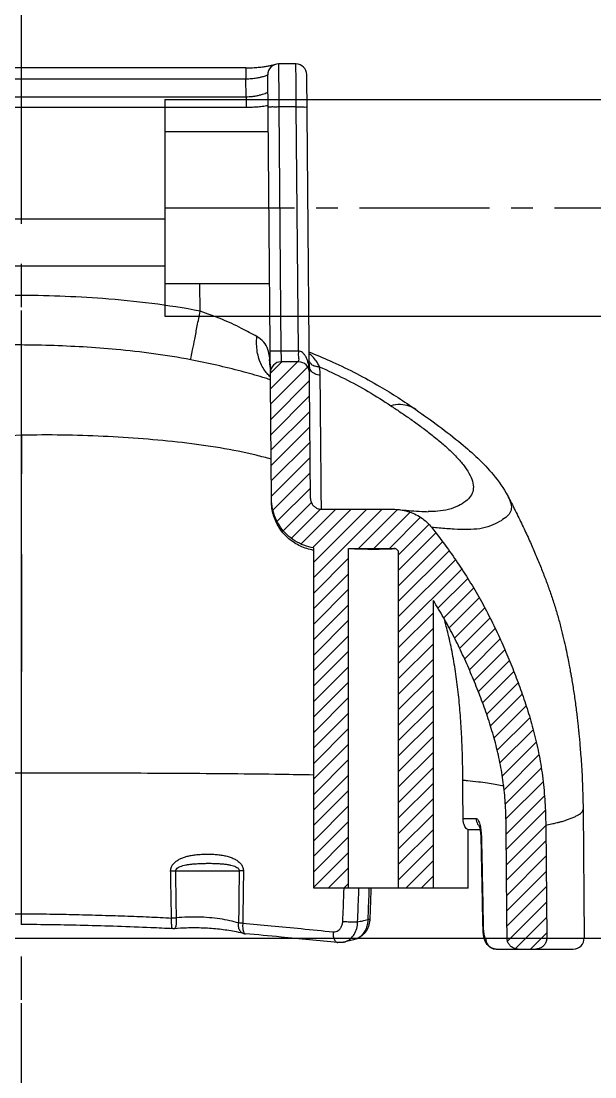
# Model space of a CAD drawing. Header units: millimetres. Extents: x 21466 to 22834, y -21631 to -20664.
# Drawn here: x 22160.05 to 22186.55, y -21374.57 to -21325.78 of the extents above; entities that cross this region are included whole.
import ezdxf

# ---------------------------------------------------------------- set-up
doc = ezdxf.new("R2010")
doc.units = ezdxf.units.MM
doc.header["$LTSCALE"] = 8
doc.linetypes.add('CENTER', pattern=[2, 1.25, -0.25, 0.25, -0.25])
doc.linetypes.add('CENTER2', pattern=[1.125, 0.75, -0.125, 0.125, -0.125])
for name, color, linetype in [('Cav-cor', 30, 'Continuous'), ('CL', 1, 'Continuous'), ('PIN', 5, 'Continuous'), ('PRODUCT', 1, 'Continuous')]:
    doc.layers.add(name, color=color, linetype=linetype)

# ---------------------------------------------------------------- blocks, each defined once
blk = doc.blocks.new('20160719.184345')
at = {"layer": 'CL', "color": 6, "linetype": 'CENTER'}
blk.add_line((-51.16, 2.49), (-3.533, 2.49), dxfattribs=at)
at = {"layer": 'PRODUCT'}
for p, q in [((-13.954, 28.45), (-8.009, 28.501)), ((-13.947, 28.45), (-13.954, 28.45)), ((-8.009, 26.767), (-8.009, 28.501)), ((-7.502, 24.442), (-7.502, 27.998)), ((-14.858, 24.798), (-16.474, 26.413)), ((-14.202, 24.857), (-15.858, 26.513)), ((-13.514, 24.884), (-15.232, 26.602)), ((-12.812, 24.897), (-14.576, 26.662)), ((-12.103, 24.904), (-13.901, 26.701)), ((-13.228, 26.725), (-8.009, 26.771)), ((-11.394, 24.91), (-13.209, 26.725)), ((-10.685, 24.916), (-12.5, 26.731)), ((-9.976, 24.922), (-11.791, 26.737)), ((-9.267, 24.929), (-11.082, 26.744)), ((-8.558, 24.935), (-10.373, 26.75)), ((-7.869, 24.962), (-9.664, 26.756)), ((-7.521, 25.329), (-8.955, 26.762)), ((-7.502, 26.025), (-8.246, 26.769)), ((-16.686, 24.48), (-18.193, 25.987)), ((-16.102, 24.611), (-17.635, 26.144)), ((-15.489, 24.714), (-17.058, 26.283)), ((-18.345, 23.994), (-19.801, 25.449)), ((-17.81, 24.173), (-19.278, 25.642)), ((-17.253, 24.332), (-18.739, 25.818)), ((-28.441, 24.969), (-28.436, 24.972)), ((-19.394, 23.611), (-20.831, 25.048)), ((-18.875, 23.808), (-20.32, 25.253)), ((-20.409, 23.196), (-21.831, 24.619)), ((-19.903, 23.406), (-21.333, 24.836)), ((-21.87, 22.512), (-23.266, 23.908)), ((-21.391, 22.748), (-22.8, 24.156)), ((-20.903, 22.975), (-22.317, 24.389)), ((-22.339, 22.265), (-23.731, 23.657)), ((-13.03, 23.121), (-13.03, 23.704)), ((-12.575, 23.758), (-12.57, 23.746)), ((-8.477, 23.84), (-8.471, 23.828)), ((-23.25, 21.746), (-24.627, 23.123)), ((-22.802, 22.013), (-24.181, 23.392)), ((-10.316, 23.143), (-13.03, 23.143)), ((-10.316, 23.143), (-10.316, 16.008)), ((-22.862, 19.927), (-25.491, 22.556)), ((-22.147, 19.927), (-25.061, 22.842)), ((-24.292, 19.927), (-26.325, 21.959)), ((-23.577, 19.927), (-25.91, 22.26)), ((-25.008, 19.927), (-26.731, 21.651)), ((-10.316, 21.535), (-23.603, 21.535)), ((-21.431, 19.927), (-23.039, 21.535)), ((-20.716, 19.927), (-22.324, 21.535)), ((-20.001, 19.927), (-21.609, 21.535)), ((-19.286, 19.927), (-20.894, 21.535)), ((-18.57, 19.927), (-20.178, 21.535)), ((-17.855, 19.927), (-19.463, 21.535)), ((-17.14, 19.927), (-18.748, 21.535)), ((-16.425, 19.927), (-18.033, 21.535)), ((-15.709, 19.927), (-17.317, 21.535)), ((-14.994, 19.927), (-16.602, 21.535)), ((-14.279, 19.927), (-15.887, 21.535)), ((-13.564, 19.927), (-15.172, 21.535)), ((-12.848, 19.927), (-14.456, 21.535)), ((-12.133, 19.927), (-13.741, 21.535)), ((-11.418, 19.927), (-13.026, 21.535)), ((-10.703, 19.927), (-12.311, 21.535)), ((-10.316, 20.256), (-11.595, 21.535)), ((-10.316, 20.971), (-10.88, 21.535)), ((-27.714, 21.316), (-27.714, 21.296)), ((-25.723, 19.927), (-27.125, 21.329)), ((-32.427, 20.732), (-32.428, 20.731)), ((-26.017, 19.506), (-27.453, 20.942)), ((-26.017, 18.79), (-27.686, 20.459)), ((-27.827, 16.362), (-27.827, 19.668)), ((-26.017, 18.075), (-27.812, 19.87)), ((-26.017, 17.616), (-26.017, 19.703)), ((-10.316, 19.927), (-25.875, 19.927)), ((-24.664, 16.008), (-27.827, 19.17)), ((-25.38, 16.008), (-27.827, 18.455)), ((-26.054, 15.967), (-27.827, 17.739)), ((-10.316, 17.616), (-26.017, 17.616)), ((-23.949, 16.008), (-25.557, 17.616)), ((-23.234, 16.008), (-24.842, 17.616)), ((-22.519, 16.008), (-24.127, 17.616)), ((-21.803, 16.008), (-23.411, 17.616)), ((-21.088, 16.008), (-22.696, 17.616)), ((-20.373, 16.008), (-21.981, 17.616)), ((-19.658, 16.008), (-21.266, 17.616)), ((-18.942, 16.008), (-20.55, 17.616)), ((-18.227, 16.008), (-19.835, 17.616)), ((-17.512, 16.008), (-19.12, 17.616)), ((-16.797, 16.008), (-18.405, 17.616)), ((-16.081, 16.008), (-17.689, 17.616)), ((-15.366, 16.008), (-16.974, 17.616)), ((-14.651, 16.008), (-16.259, 17.616)), ((-13.936, 16.008), (-15.544, 17.616)), ((-13.22, 16.008), (-14.828, 17.616)), ((-12.505, 16.008), (-14.113, 17.616)), ((-11.79, 16.008), (-13.398, 17.616)), ((-11.075, 16.008), (-12.683, 17.616)), ((-10.359, 16.008), (-11.967, 17.616)), ((-10.316, 16.68), (-11.252, 17.616)), ((-10.316, 17.395), (-10.537, 17.616)), ((-7.938, 17.887), (-7.938, 17.887)), ((-7.818, 17.384), (-7.818, 17.385)), ((-7.802, 17.119), (-7.802, 17.119)), ((-26.226, 15.424), (-27.827, 17.024)), ((-26.493, 14.975), (-27.834, 16.316)), ((-28.325, 15.859), (-47.908, 15.689)), ((-32.683, 14.012), (-34.395, 15.725)), ((-31.974, 14.019), (-33.767, 15.812)), ((-31.265, 14.025), (-33.058, 15.818)), ((-30.555, 14.031), (-32.349, 15.824)), ((-29.846, 14.037), (-31.64, 15.831)), ((-29.137, 14.043), (-30.931, 15.837)), ((-28.428, 14.049), (-30.222, 15.843)), ((-27.785, 14.121), (-29.513, 15.849)), ((-27.268, 14.32), (-28.804, 15.855)), ((-26.841, 14.608), (-28.136, 15.903)), ((-10.316, 16.008), (-26.043, 16.008)), ((-48.406, 15.186), (-48.406, 14.382)), ((-35.135, 15.298), (-46.413, 15.199)), ((-46.413, 15.199), (-46.413, 14.395)), ((-35.135, 15.298), (-35.135, 14.493)), ((-34.637, 15.306), (-34.637, 14.502)), ((-33.392, 14.006), (-34.637, 15.252)), ((-46.413, 14.395), (-35.135, 14.493)), ((-34.101, 14), (-34.637, 14.536)), ((-28.309, 14.051), (-47.899, 13.88)), ((-45.27, 13.902), (-45.27, 9.123)), ((-38.235, 13.964), (-38.235, 9.123)), ((-48.22, 12.876), (-47.717, 12.876)), ((-48.22, 12.876), (-48.22, -7.895)), ((-46.888, 12.883), (-47.717, 12.876)), ((-47.717, -7.895), (-47.717, 12.876)), ((-46.888, 12.883), (-46.403, 12.883)), ((-46.888, -7.902), (-46.888, 12.883)), ((-46.403, -7.902), (-46.403, 12.883)), ((-8.219, 12.767), (-8.219, 12.767)), ((-11.12, 9.633), (-11.12, 12.563)), ((-36.978, 10.759), (-38.235, 10.748)), ((-8.441, 9.57), (-8.44, 9.5)), ((-45.27, 9.123), (-38.235, 9.123)), ((-41.226, 9.123), (-41.226, -4.143)), ((-39.059, 9.123), (-39.059, -4.143)), ((-15.635, 2.49), (-8.634, 2.49))]:
    blk.add_line(p, q, dxfattribs=at)
for centre, start, end in [((-8.005, 27.999), 0, 90.5), ((-47.903, 15.186), 90.5, 180), ((-34.135, 15.306), 90.5, 180), ((-47.903, 14.382), 180, 270.5), ((-34.135, 14.502), 180, 270.5)]:
    blk.add_arc(centre, 0.502, start, end, dxfattribs=at)
for points, start_tangent, end_tangent in [([(-20.054, 27.911), (-19.758, 27.962), (-19.44, 28.012), (-19.11, 28.061), (-18.775, 28.107), (-18.453, 28.147), (-18.156, 28.182), (-17.891, 28.212), (-17.668, 28.235), (-17.486, 28.253), (-17.234, 28.278), (-16.903, 28.307), (-16.509, 28.339), (-16.061, 28.371), (-15.558, 28.401), (-14.998, 28.426), (-14.379, 28.444), (-13.954, 28.45)], (0.984682, 0.174359), (0.99996, 0.008968)), ([(-13.705, 28.236), (-13.734, 28.283), (-13.805, 28.376), (-13.873, 28.43), (-13.947, 28.45)], (-0.504109, 0.86364), (-0.999619, 0.027585)), ([(-28.435, 24.972), (-28.278, 25.054), (-27.592, 25.402), (-26.926, 25.723), (-26.289, 26.015), (-25.689, 26.275), (-25.122, 26.508), (-24.569, 26.723), (-24.014, 26.923), (-23.453, 27.11), (-22.896, 27.278), (-22.352, 27.427), (-21.836, 27.553), (-21.369, 27.658), (-20.957, 27.743), (-20.609, 27.81)], (0.885117, 0.465369), (0.982884, 0.184227)), ([(-20.609, 27.81), (-20.332, 27.861)], (0.982884, 0.184227), (0.983991, 0.178216)), ([(-20.332, 27.861), (-20.139, 27.895), (-20.076, 27.906)], (0.983991, 0.178216), (0.985316, 0.170743)), ([(-20.233, 27.879), (-20.054, 27.911)], (0.983762, 0.17948), (0.984682, 0.174359)), ([(-13.43, 27.571), (-13.467, 27.685), (-13.601, 28.031), (-13.669, 28.171), (-13.705, 28.236)], (-0.29354, 0.955947), (-0.504113, 0.863637)), ([(-13.361, 27.326), (-13.378, 27.391), (-13.43, 27.571)], (-0.250315, 0.968165), (-0.293538, 0.955947)), ([(-13.311, 27.12), (-13.344, 27.258), (-13.361, 27.326)], (-0.223728, 0.974652), (-0.250315, 0.968164)), ([(-13.228, 26.723), (-13.283, 26.995), (-13.311, 27.12)], (-0.190129, 0.981759), (-0.223729, 0.974651)), ([(-26.981, 21.462), (-26.165, 22.08), (-25.349, 22.655), (-24.521, 23.192), (-23.671, 23.692), (-22.794, 24.159), (-21.896, 24.59), (-21.004, 24.979), (-20.137, 25.326), (-19.275, 25.643), (-18.389, 25.933), (-17.453, 26.195), (-16.44, 26.421), (-15.37, 26.59), (-14.285, 26.688), (-13.23, 26.724)], (0.787021, 0.616926), (0.999961, 0.008882)), ([(-8.009, 26.77), (-7.854, 26.747), (-7.713, 26.676), (-7.6, 26.564), (-7.527, 26.421), (-7.502, 26.262)], (0.999961, 0.008825), (0, -1)), ([(-7.502, 25.448), (-7.527, 25.291), (-7.598, 25.15), (-7.708, 25.038), (-7.847, 24.965), (-8, 24.94)], (0, -1), (-0.999961, -0.008828)), ([(-32.427, 20.732), (-30.865, 22.817), (-29.427, 24.296), (-28.441, 24.969)], (0.577603, 0.816318), (0.884335, 0.466853)), ([(-28.435, 24.971), (-28.268, 25.052), (-27.916, 25.14), (-27.656, 25.073), (-27.451, 24.881), (-27.251, 24.584), (-27.055, 24.18), (-26.927, 23.677), (-26.887, 23.121), (-26.904, 22.496), (-26.952, 21.806), (-26.982, 21.451)], (0.885842, 0.463987), (-0.085651, -0.996325)), ([(-13.207, 24.895), (-14.142, 24.863), (-15.077, 24.779), (-16.004, 24.633), (-16.915, 24.428), (-17.806, 24.175), (-18.677, 23.883), (-19.531, 23.56), (-20.374, 23.212), (-21.206, 22.839), (-22.022, 22.437), (-22.82, 22.004), (-23.603, 21.535)], (-0.99996, -0.00896), (-0.847368, -0.531006)), ([(-8, 24.94), (-10.602, 24.917), (-13.204, 24.894)], (-0.999961, -0.008828), (-0.999961, -0.008828)), ([(-8, 23.951), (-8, 24.672), (-8, 24.94)], (0.000041, 1), (0.000023, 1)), ([(-15.31, 22.897), (-15.291, 23.109), (-15.235, 23.615), (-15.179, 24.03), (-15.121, 24.386), (-15.063, 24.702), (-15.047, 24.782)], (0.083595, 0.9965), (0.20236, 0.979311)), ([(-7.502, 24.442), (-7.537, 24.253), (-7.645, 24.081), (-7.794, 23.965)], (0.000116, -1), (-0.873085, -0.487568)), ([(-7.565, 24.205), (-7.502, 24.442)], (0.489961, 0.871744), (0.001402, 0.999999)), ([(-8.231, 23.86), (-8.128, 23.879), (-8.054, 23.903), (-8.013, 23.928), (-8, 23.951)], (0.98958, 0.143984), (0.000552, 1)), ([(-8, 23.952), (-7.751, 24.019), (-7.574, 24.19)], (0.999964, 0.008531), (0.522382, 0.852712)), ([(-7.794, 23.965), (-7.956, 23.898), (-7.986, 23.889)], (-0.873085, -0.487568), (-0.964626, -0.263623)), ([(-7.574, 24.19), (-7.569, 24.198), (-7.565, 24.205)], (0.522382, 0.852712), (0.489961, 0.871744)), ([(-13.528, 23.514), (-13.516, 23.551), (-13.48, 23.59), (-13.415, 23.627), (-13.322, 23.662), (-13.205, 23.693), (-13.065, 23.719), (-12.909, 23.739)], (0.00011, 1), (0.994864, 0.101221)), ([(-13.528, 23.514), (-13.278, 23.58)], (0.999964, 0.008435), (0.871211, 0.490908)), ([(-13.528, 22.906), (-13.528, 23.113), (-13.528, 23.317), (-13.528, 23.514)], (-0.000001, 1), (0.000003, 1)), ([(-13.278, 23.58), (-13.178, 23.654)], (0.871211, 0.490908), (0.722152, 0.691734)), ([(-12.764, 23.737), (-12.949, 23.718), (-13.092, 23.693), (-13.181, 23.67), (-13.201, 23.662)], (-0.997656, -0.068433), (-0.944484, -0.328559)), ([(-12.909, 23.739), (-12.743, 23.752)], (0.994864, 0.101221), (0.998294, 0.058394)), ([(-12.57, 23.746), (-12.764, 23.737)], (-0.999768, -0.021542), (-0.997656, -0.068433)), ([(-12.743, 23.752), (-12.575, 23.758)], (0.998294, 0.058394), (0.999798, 0.020123)), ([(-12.575, 23.758), (-11.211, 23.786), (-9.845, 23.813), (-8.477, 23.84)], (0.999797, 0.020128), (0.999803, 0.019868)), ([(-8.471, 23.828), (-9.8, 23.802), (-11.293, 23.771), (-12.57, 23.746)], (-0.9998, -0.020009), (-0.999794, -0.020282)), ([(-8.477, 23.84), (-8.352, 23.846)], (0.999803, 0.019858), (0.997048, 0.076778)), ([(-8.355, 23.833), (-8.471, 23.828)], (-0.99804, -0.062587), (-0.999798, -0.020095)), ([(-8.136, 23.857), (-8.355, 23.833)], (-0.987074, -0.160263), (-0.99804, -0.062587)), ([(-8.352, 23.846), (-8.231, 23.86)], (0.997048, 0.076778), (0.98958, 0.143984)), ([(-7.986, 23.889), (-8.136, 23.857)], (-0.964626, -0.263623), (-0.987074, -0.160263)), ([(-32.609, 19.57), (-32.325, 19.992), (-32.021, 20.435), (-31.695, 20.892), (-31.346, 21.357), (-30.976, 21.816), (-30.588, 22.255), (-30.186, 22.654), (-29.781, 22.989), (-29.387, 23.233), (-29.023, 23.364), (-28.705, 23.37), (-28.435, 23.256), (-28.199, 23.029), (-27.982, 22.688), (-27.817, 22.241), (-27.732, 21.739), (-27.714, 21.316)], (0.556786, 0.830656), (-0.000225, -1)), ([(-13.03, 23.121), (-13.05, 23.078), (-13.113, 23.023), (-13.217, 22.967), (-13.36, 22.923), (-13.528, 22.906)], (0.000071, -1), (-0.999988, -0.004952)), ([(-15.31, 22.897), (-16.319, 22.881), (-17.313, 22.844), (-18.292, 22.782), (-19.256, 22.694), (-20.206, 22.574), (-21.138, 22.419), (-22.05, 22.224), (-22.775, 22.033)], (-0.999987, -0.005012), (-0.960701, -0.277586)), ([(-13.528, 22.906), (-14.419, 22.902), (-15.31, 22.897)], (-0.999988, -0.004951), (-0.999987, -0.005007)), ([(-27.827, 19.668), (-27.802, 20.014), (-27.728, 20.348), (-27.607, 20.667), (-27.441, 20.963), (-27.231, 21.231), (-26.981, 21.462)], (0, 1), (0.787021, 0.616926)), ([(-27.815, 19.902), (-27.802, 20.03), (-27.723, 21.001), (-27.713, 21.295)], (0.099826, 0.995005), (0.003905, 0.999992)), ([(-35.047, 15.906), (-34.625, 16.892), (-33.504, 19.059), (-32.428, 20.731)], (0.373254, 0.927729), (0.577278, 0.816547)), ([(-32.428, 20.731), (-32.586, 20.424), (-32.66, 20.012), (-32.609, 19.57)], (-0.576355, -0.817199), (0.244553, -0.969636)), ([(-34.405, 16.27), (-33.863, 17.424), (-33.261, 18.53), (-32.609, 19.57)], (0.398611, 0.91712), (0.556747, 0.830682)), ([(-25.931, 19.883), (-25.975, 19.835), (-26.005, 19.773), (-26.016, 19.703)], (-0.785489, -0.618875), (0, -1)), ([(-25.994, 19.794), (-25.988, 19.696)], (0.076361, -0.99708), (0.048821, -0.998808)), ([(-25.988, 19.696), (-25.979, 19.441), (-25.973, 19.122), (-25.971, 18.771)], (0.048821, -0.998808), (0, -1)), ([(-25.875, 19.927), (-25.903, 19.905), (-25.931, 19.883)], (-0.786837, -0.617161), (-0.785489, -0.618875)), ([(-25.971, 18.771), (-25.973, 18.415), (-25.979, 18.091), (-25.989, 17.837), (-26.002, 17.672), (-26.017, 17.616)], (0, -1), (-0.997734, -0.067282)), ([(-10.321, 18.652), (-10.053, 18.642), (-8.878, 18.596)], (0.99925, -0.03871), (0.999246, -0.038818)), ([(-10.316, 18.56), (-10.101, 18.552), (-8.871, 18.504)], (0.999251, -0.03871), (0.999246, -0.038818)), ([(-8.88, 18.587), (-8.875, 18.585), (-8.871, 18.504)], (0.966436, -0.256907), (0.011931, -0.999929)), ([(-8.878, 18.596), (-8.774, 18.587)], (0.999252, -0.038671), (0.991185, -0.132489)), ([(-8.774, 18.587), (-8.477, 18.504), (-8.224, 18.343), (-8.037, 18.121), (-7.938, 17.887)], (0.991185, -0.132489), (0.251709, -0.967803)), ([(-8.757, 18.036), (-10.023, 18.085), (-10.316, 18.097)], (-0.999245, 0.038861), (-0.999249, 0.038738)), ([(-8.871, 18.504), (-8.669, 18.488)], (0.999994, 0.003326), (0.985934, -0.167133)), ([(-8.757, 18.036), (-8.812, 18.27), (-8.871, 18.504)], (-0.215955, 0.976403), (-0.256278, 0.966603)), ([(-8.669, 18.488), (-8.459, 18.431), (-8.26, 18.327), (-8.094, 18.18), (-7.997, 18.039)], (0.985934, -0.167133), (0.466778, -0.884374)), ([(-8.779, 17.352), (-8.767, 17.593), (-8.759, 17.842), (-8.757, 18.036)], (0.062091, 0.998071), (-0.011802, 0.99993)), ([(-7.818, 17.385), (-7.865, 17.526), (-7.984, 17.711), (-8.179, 17.876), (-8.446, 17.993), (-8.757, 18.036)], (-0.212356, 0.977192), (-0.999993, 0.003763)), ([(-7.997, 18.039), (-7.979, 18.003), (-7.938, 17.887)], (0.466778, -0.884374), (0.252197, -0.967676)), ([(-7.938, 17.887), (-7.913, 17.788), (-7.849, 17.523), (-7.818, 17.385)], (0.251973, -0.967734), (0.212064, -0.977256)), ([(-8.779, 17.352), (-10.045, 17.399), (-10.324, 17.41)], (-0.999287, 0.037762), (-0.999291, 0.03764)), ([(-8.298, 16.903), (-8.301, 16.99), (-8.329, 17.083), (-8.389, 17.177), (-8.487, 17.262), (-8.622, 17.325), (-8.779, 17.352)], (0.096875, 0.995297), (-0.999306, 0.03724)), ([(-8.298, 16.903), (-8.093, 16.913), (-7.924, 16.968), (-7.823, 17.057), (-7.803, 17.119)], (0.997932, -0.064284), (0.109489, 0.993988)), ([(-7.802, 17.119), (-8.057, 14.498), (-8.206, 12.847)], (-0.094406, -0.995534), (-0.084734, -0.996404)), ([(-7.818, 17.384), (-7.799, 17.179), (-7.802, 17.119)], (0.210947, -0.977498), (-0.094959, -0.995481)), ([(-8.702, 12.728), (-8.581, 14.046), (-8.445, 15.434), (-8.298, 16.903)], (0.086653, 0.996239), (0.096911, 0.995293)), ([(-34.405, 16.27), (-34.688, 16.116), (-34.717, 16.095)], (-0.924646, -0.380827), (-0.800759, -0.598987)), ([(-34.405, 16.27), (-34.429, 16.073), (-34.518, 15.907), (-34.524, 15.901)], (0.053583, -0.998563), (-0.662211, -0.749317)), ([(-34.024, 16.308), (-34.211, 16.298), (-34.405, 16.27)], (-0.999963, -0.008608), (-0.982688, -0.185268)), ([(-34.024, 16.308), (-34.081, 16.058), (-34.238, 15.875)], (0.002242, -0.999997), (-0.830818, -0.556544)), ([(-28.078, 16.36), (-28.332, 16.358), (-28.684, 16.354), (-29.279, 16.349), (-30.31, 16.34), (-31.934, 16.326), (-34.024, 16.308)], (-0.999962, -0.008706), (-0.999963, -0.008576)), ([(-28.325, 15.859), (-28.171, 15.885), (-28.032, 15.957), (-27.921, 16.068), (-27.851, 16.208), (-27.827, 16.362)], (0.999962, 0.008727), (0, 1)), ([(-27.858, 16.362), (-28.078, 16.36)], (-0.999962, -0.008696), (-0.999962, -0.008706)), ([(-27.827, 16.362), (-27.858, 16.362)], (-0.999962, -0.008697), (-0.999962, -0.008696)), ([(-46.413, 15.199), (-46.415, 15.391), (-46.415, 15.554), (-46.415, 15.663), (-46.413, 15.702)], (-0.008726, 0.999962), (0.999962, 0.008727)), ([(-34.349, 15.796), (-34.538, 15.764), (-34.704, 15.716), (-34.848, 15.654), (-34.97, 15.578), (-35.062, 15.489), (-35.118, 15.394), (-35.135, 15.298)], (-0.993276, -0.115768), (0.007553, -0.999971)), ([(-35.086, 15.807), (-35.047, 15.906)], (0.369226, 0.92934), (0.373254, 0.927729)), ([(-34.717, 16.095), (-34.943, 15.882), (-35.003, 15.806)], (-0.800759, -0.598987), (-0.599277, -0.800542)), ([(-34.524, 15.901), (-34.654, 15.803)], (-0.662211, -0.749317), (-0.908843, -0.417137)), ([(-34.238, 15.875), (-34.453, 15.806)], (-0.830818, -0.556544), (-0.999962, -0.008736)), ([(-34.139, 15.809), (-34.349, 15.796)], (-0.999961, -0.008822), (-0.993276, -0.115768)), ([(-26.043, 16.008), (-26.16, 15.558), (-26.365, 15.141), (-26.649, 14.773), (-27.001, 14.469), (-27.406, 14.242), (-27.849, 14.101), (-28.309, 14.051)], (-0.153392, -0.988165), (-0.999962, -0.008727)), ([(-25.949, 15.918), (-26.153, 15.322), (-26.512, 14.803), (-26.997, 14.4), (-27.573, 14.143), (-28.197, 14.051)], (-0.192206, -0.981355), (-0.999962, -0.008727)), ([(-25.935, 15.997), (-25.949, 15.918)], (-0.158024, -0.987435), (-0.192206, -0.981355)), ([(-15.544, 16.008), (-15.568, 14.497), (-15.595, 12.217), (-15.614, 9.855), (-15.625, 7.413), (-15.632, 4.915), (-15.635, 2.49)], (-0.017334, -0.99985), (0, -1)), ([(-46.413, 15.199), (-46.759, 15.197), (-47.131, 15.194), (-47.505, 15.192), (-47.839, 15.19), (-48.105, 15.188), (-48.285, 15.187), (-48.38, 15.186), (-48.406, 15.186)], (-0.999979, -0.006545), (-0.999979, -0.006545)), ([(-35.135, 15.298), (-34.886, 15.3), (-34.704, 15.303), (-34.637, 15.306)], (0.999939, 0.011076), (0, 1)), ([(-48.406, 14.382), (-48.384, 14.382), (-48.307, 14.383), (-48.163, 14.384), (-47.95, 14.385), (-47.677, 14.387), (-47.361, 14.389), (-47.028, 14.391), (-46.704, 14.393), (-46.413, 14.395)], (0.999979, 0.006545), (0.999979, 0.006544)), ([(-48.22, 12.876), (-48.22, 12.954), (-48.224, 13.105), (-48.231, 13.249), (-48.241, 13.385), (-48.254, 13.511), (-48.267, 13.628), (-48.282, 13.734), (-48.297, 13.83), (-48.311, 13.915), (-48.325, 13.989), (-48.338, 14.053), (-48.349, 14.107), (-48.359, 14.15), (-48.367, 14.184), (-48.373, 14.206), (-48.375, 14.212)], (0.000102, 1), (-0.267899, 0.963447)), ([(-46.413, 14.395), (-46.411, 14.203), (-46.409, 14.04), (-46.407, 13.931), (-46.405, 13.893)], (0.008726, -0.999962), (0.999962, 0.008727)), ([(-35.135, 14.493), (-35.133, 14.301), (-35.131, 14.138), (-35.129, 14.029), (-35.127, 13.991)], (0.008726, -0.999962), (0.999962, 0.008727)), ([(-35.135, 14.493), (-35.055, 14.495), (-34.972, 14.496), (-34.891, 14.498), (-34.817, 14.499), (-34.752, 14.5), (-34.701, 14.501), (-34.664, 14.502), (-34.637, 14.502)], (0.999848, 0.017461), (0.999848, 0.017447)), ([(-47.717, 12.876), (-47.728, 13.135), (-47.757, 13.363), (-47.793, 13.546), (-47.829, 13.683), (-47.858, 13.778), (-47.879, 13.838), (-47.892, 13.87), (-47.898, 13.88)], (0.003982, 0.999992), (-0.999959, -0.009059)), ([(-46.888, 12.883), (-46.892, 13.024), (-46.904, 13.172), (-46.925, 13.327), (-46.958, 13.484), (-46.998, 13.634), (-47.04, 13.763), (-47.076, 13.853), (-47.094, 13.887)], (0.004412, 0.99999), (-0.999708, -0.024151)), ([(-46.403, 12.883), (-46.407, 13.12), (-46.422, 13.37), (-46.448, 13.631), (-46.486, 13.892)], (0.000035, 1), (-0.163521, 0.98654)), ([(-35.212, 13.886), (-35.543, 13.702), (-35.8, 13.384)], (-0.942068, -0.335423), (-0.493774, -0.86959)), ([(-34.248, 13.736), (-34.478, 13.602), (-35.104, 13.402), (-35.8, 13.384)], (-0.823828, -0.56684), (-0.994676, 0.103049)), ([(-35.111, 13.918), (-35.212, 13.886)], (-0.964911, -0.262577), (-0.942068, -0.335423)), ([(-34.809, 13.973), (-35.111, 13.918)], (-0.993344, -0.115189), (-0.964911, -0.262577)), ([(-34.437, 13.997), (-34.558, 13.994), (-34.682, 13.986), (-34.809, 13.973)], (-0.999962, -0.008753), (-0.993343, -0.115192)), ([(-34.436, 13.993), (-34.809, 13.973)], (-0.986545, -0.163493), (-0.998199, 0.059985)), ([(-33.84, 13.908), (-33.917, 13.657), (-34.2, 12.662), (-34.478, 11.526), (-34.729, 10.323)], (-0.297862, -0.954609), (-0.188118, -0.982146)), ([(-34.396, 14), (-34.436, 13.993)], (-0.982199, -0.187845), (-0.986545, -0.163493)), ([(-34.051, 13.894), (-34.248, 13.736)], (-0.732797, -0.680447), (-0.823828, -0.56684)), ([(-33.982, 13.962), (-34.051, 13.894)], (-0.690963, -0.72289), (-0.732797, -0.680447)), ([(-33.951, 13.996), (-33.982, 13.962)], (-0.669682, -0.742648), (-0.690963, -0.72289)), ([(-33.81, 14.003), (-33.84, 13.908)], (-0.300789, -0.953691), (-0.297862, -0.954609)), ([(-30.139, 14.04), (-30.319, 13.352), (-30.659, 11.681), (-30.904, 9.934), (-31.077, 8.129), (-31.191, 6.278), (-31.251, 4.395), (-31.241, 2.507)], (-0.270161, -0.962815), (0.028663, -0.999589)), ([(-35.8, 13.384), (-36.182, 12.676), (-36.602, 11.763), (-36.978, 10.759)], (-0.495046, -0.868867), (-0.318167, -0.948035)), ([(-11.116, 9.398), (-11.297, 9.434), (-11.444, 9.526), (-11.559, 9.651), (-11.651, 9.797), (-11.721, 9.955), (-11.776, 10.122), (-11.819, 10.302), (-11.852, 10.498), (-11.874, 10.709), (-11.887, 10.933), (-11.889, 11.163), (-11.88, 11.396), (-11.859, 11.625), (-11.825, 11.847), (-11.776, 12.056), (-11.71, 12.246), (-11.626, 12.415), (-11.524, 12.556), (-11.405, 12.666), (-11.267, 12.736), (-11.116, 12.761)], (-0.99997, -0.007705), (0.999792, -0.020408)), ([(-11.116, 12.761), (-11.117, 12.689), (-11.119, 12.622), (-11.12, 12.563)], (-0.018225, -0.999834), (-0.027642, -0.999618)), ([(-11.116, 12.761), (-10.311, 12.75), (-9.506, 12.739), (-8.702, 12.728)], (0.999914, -0.013151), (0.999907, -0.013662)), ([(-8.229, 12.737), (-8.328, 12.614), (-8.498, 12.542), (-8.707, 12.535)], (-0.360825, -0.932634), (-0.991787, 0.1279)), ([(-8.702, 12.728), (-8.704, 12.658), (-8.705, 12.593), (-8.707, 12.535)], (-0.018763, -0.999824), (-0.027919, -0.99961)), ([(-8.702, 12.728), (-8.485, 12.728)], (0.997309, -0.073319), (0.995985, 0.089523)), ([(-8.485, 12.728), (-8.312, 12.76), (-8.217, 12.818)], (0.995985, 0.089523), (0.442949, 0.896547)), ([(-8.219, 12.767), (-8.312, 12.34), (-8.414, 11.659), (-8.471, 10.906), (-8.474, 10.13), (-8.441, 9.57)], (-0.243253, -0.969963), (0.085577, -0.996332)), ([(-8.22, 12.767), (-8.229, 12.737)], (-0.235535, -0.971866), (-0.360825, -0.932634)), ([(-8.219, 12.767), (-8.21, 12.813), (-8.206, 12.847)], (0.243947, 0.969788), (0.084686, 0.996408)), ([(-8.217, 12.818), (-8.209, 12.848)], (0.442949, 0.896547), (0.071843, 0.997416)), ([(-11.12, 9.633), (-11.201, 9.662), (-11.266, 9.738), (-11.317, 9.842), (-11.358, 9.967), (-11.389, 10.104), (-11.414, 10.253), (-11.433, 10.417), (-11.447, 10.597), (-11.457, 10.794), (-11.463, 11.003), (-11.464, 11.218), (-11.46, 11.433), (-11.451, 11.64), (-11.435, 11.835), (-11.414, 12.013), (-11.384, 12.169), (-11.347, 12.303), (-11.302, 12.412), (-11.249, 12.494), (-11.187, 12.546), (-11.12, 12.563)], (-0.999606, -0.028077), (0.999539, -0.030365)), ([(-11.12, 12.563), (-10.315, 12.554), (-9.511, 12.545), (-8.707, 12.535)], (0.999933, -0.011534), (0.999928, -0.011979)), ([(-8.707, 12.535), (-8.81, 12.13), (-8.894, 11.673), (-8.952, 11.185), (-8.98, 10.682), (-8.976, 10.173), (-8.942, 9.667)], (-0.281656, -0.959516), (0.100232, -0.994964)), ([(-36.978, 10.759), (-37.557, 6.267), (-37.707, 2.283), (-37.574, -1.934), (-37.151, -5.777)], (-0.1883, -0.982112), (0.152565, -0.988293)), ([(-34.729, 10.324), (-34.859, 10.35), (-35.186, 10.414), (-35.681, 10.51), (-36.297, 10.628), (-36.978, 10.759)], (-0.972817, 0.231574), (-0.982117, 0.188273)), ([(-34.729, 10.323), (-35.207, 6.887), (-35.39, 3.823), (-35.402, 0.701), (-35.227, -2.565), (-34.888, -5.424)], (-0.188172, -0.982136), (0.152565, -0.988293)), ([(-8.942, 9.667), (-9.668, 9.656), (-10.394, 9.644), (-11.12, 9.633)], (-0.999871, -0.016061), (-0.999877, -0.015659)), ([(-11.116, 9.398), (-11.117, 9.477), (-11.119, 9.556), (-11.12, 9.633)], (-0.017051, 0.999855), (-0.020331, 0.999793)), ([(-8.937, 9.438), (-9.663, 9.425), (-10.389, 9.411), (-11.116, 9.398)], (-0.999829, -0.018497), (-0.999837, -0.018035)), ([(-9.132, 2.49), (-9.123, 3.666), (-9.1, 4.865), (-9.068, 6.082), (-9.031, 7.276), (-8.988, 8.402), (-8.937, 9.438)], (-0.000011, 1), (0.054132, 0.998534)), ([(-8.443, 9.58), (-8.493, 9.625), (-8.604, 9.657), (-8.761, 9.672), (-8.941, 9.667)], (-0.222014, 0.975044), (-0.996875, -0.078997)), ([(-8.937, 9.438), (-8.938, 9.515), (-8.94, 9.592), (-8.941, 9.667)], (-0.017848, 0.999841), (-0.020412, 0.999792)), ([(-8.539, 9.453), (-8.714, 9.436), (-8.937, 9.438)], (-0.998837, -0.04821), (-0.998755, 0.049889)), ([(-8.439, 9.5), (-8.488, 8.488), (-8.59, 5.392), (-8.634, 2.49)], (-0.053334, -0.998577), (0.000129, -1)), ([(-8.446, 9.499), (-8.448, 9.486), (-8.539, 9.453)], (0.055699, -0.998448), (-0.998837, -0.04821)), ([(-8.442, 9.57), (-8.443, 9.58)], (0.008076, 0.999967), (-0.222014, 0.975044)), ([(-31.241, 2.507), (-31.118, 0.408), (-30.891, -1.761), (-30.6, -3.946), (-30.238, -6.083), (-29.767, -8.153), (-29.51, -9.063)], (0.028894, -0.999582), (0.288495, -0.957481)), ([(-31.241, 2.507), (-30.334, 2.505), (-29.812, 2.502), (-29.227, 2.499), (-27.871, 2.496), (-26.171, 2.499), (-23.962, 2.502), (-21.156, 2.501), (-18.176, 2.495), (-15.635, 2.49)], (0.999999, -0.001684), (1, 0)), ([(-15.635, 2.49), (-15.634, -0.203), (-15.627, -2.83), (-15.616, -5.379), (-15.598, -7.831), (-15.571, -10.161), (-15.536, -12.351), (-15.518, -13.238)], (0, -1), (0.021544, -0.999768)), ([(-8.924, -5.515), (-8.994, -4.157), (-9.052, -2.68), (-9.095, -1.083), (-9.122, 0.636), (-9.132, 2.49)], (-0.057302, 0.998357), (-0.000001, 1))]:
    blk.add_spline(points, degree=3, dxfattribs=dict(at, start_tangent=start_tangent, end_tangent=end_tangent))
blk = doc.blocks.new('20160901.084433')
at = {"layer": 'PIN'}
for p, q in [((-65.367, 5), (-8.5, 5)), ((-65.367, 5), (-65.367, -5)), ((-65.367, -5), (-8.5, -5))]:
    blk.add_line(p, q, dxfattribs=at)
at = {"layer": 'PIN', "linetype": 'CENTER2'}
blk.add_line((-65.367, 0), (0, 0), dxfattribs=at)

msp = doc.modelspace()

# ---------------------------------------------------------------- linework, layer by layer
at = {"layer": 'Cav-cor', "color": 241}
msp.add_line((22100.048, -21368.153), (22220.048, -21368.153), dxfattribs=at)
at = {"layer": 'CL', "color": 7, "linetype": 'CENTER', "ltscale": 2}
msp.add_line((22160.048, -21187.153), (22160.048, -21598.153), dxfattribs=at)

# ---------------------------------------------------------------- block references
at = {"layer": 'PIN'}
msp.add_blockref('20160901.084433', (22232.048, -21334.41), dxfattribs=at)
at = {"layer": 'PRODUCT', "rotation": -90.00000000000001}
msp.add_blockref('20160719.184345', (22157.558, -21376.162), dxfattribs=at)

doc.saveas('drawing.dxf')
